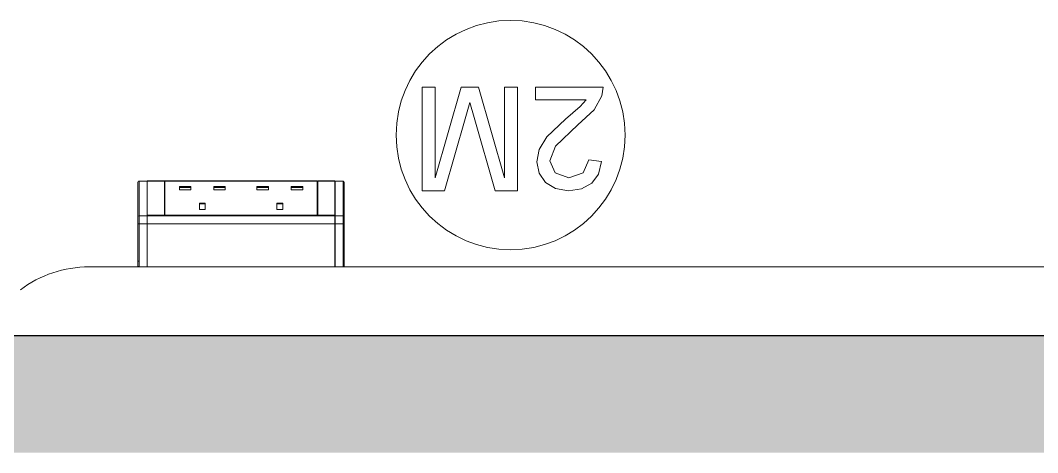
# Model space of a CAD drawing. Header units: millimetres. Extents: x 155927 to 317870, y -36033 to 97293.
# Drawn here: x 177747 to 178635, y 21006 to 21383 of the extents above; entities that cross this region are included whole.
import ezdxf

# ---------------------------------------------------------------- set-up
doc = ezdxf.new("R2010")
doc.units = ezdxf.units.MM
doc.header["$MEASUREMENT"] = 0
for name, color, linetype, lineweight in [('A-WALL-PATT', 7, 'CONTINUOUS', 9), ('I-FURN', 8, 'CONTINUOUS', 9), ('I-WALL', 7, 'CONTINUOUS', 9)]:
    doc.layers.add(name, color=color, linetype=linetype, lineweight=lineweight)

msp = doc.modelspace()

# ---------------------------------------------------------------- hatches: boundary and pattern name
at = {"layer": 'A-WALL-PATT'}
msp.add_hatch(color=256, dxfattribs=at).paths.add_polyline_path([(178998.83, 21005.61), (178998.83, 21107.61), (166470.83, 21107.61), (166470.83, 21005.61), (178727.98, 21005.61)], flags=0)

# ---------------------------------------------------------------- linework, layer by layer
at = {"layer": 'I-FURN'}
for p, q in [((178109.17, 21324.48), (178097.87, 21324.48)), ((178097.87, 21324.48), (178097.87, 21234.07)), ((178131.88, 21324.48), (178109.17, 21245.37)), ((178109.17, 21245.37), (178109.17, 21324.48)), ((178147.2, 21324.48), (178131.88, 21324.48)), ((178169.91, 21245.37), (178147.2, 21324.48)), ((178181.21, 21324.48), (178169.91, 21324.48)), ((178169.91, 21324.48), (178169.91, 21245.37)), ((178181.21, 21234.07), (178181.21, 21324.48)), ((178256.08, 21324.48), (178196.75, 21324.48)), ((178196.75, 21324.48), (178196.75, 21313.18)), ((178254.87, 21316.69), (178256.08, 21324.48)), ((178248.01, 21304.69), (178254.87, 21316.69)), ((178135.5, 21296.69), (178139.54, 21311.1)), ((178139.54, 21311.1), (178143.27, 21297.79)), ((178196.75, 21313.18), (178241.14, 21313.18)), ((178236.04, 21307.43), (178223.04, 21296.55)), ((178241.14, 21313.18), (178236.04, 21307.43)), ((178143.27, 21297.79), (178161.77, 21234.07)), ((178233.86, 21291.59), (178248.01, 21304.69)), ((178117.31, 21234.07), (178135.5, 21296.69)), ((178223.04, 21296.55), (178206.85, 21281.07)), ((178214.34, 21272.76), (178233.86, 21291.59)), ((178206.85, 21281.07), (178200.17, 21269.99)), ((178209.47, 21259.96), (178214.34, 21272.76)), ((178200.17, 21269.99), (178198.16, 21259.27)), ((178198.16, 21259.27), (178200.03, 21249.42)), ((178214.07, 21249.59), (178209.47, 21259.96)), ((178243.37, 21260.91), (178238.61, 21249.5)), ((178254.67, 21259.49), (178243.37, 21260.91)), ((178251.93, 21248.56), (178254.67, 21259.49)), ((178200.03, 21249.42), (178205.61, 21241.31)), ((178226.09, 21245.37), (178214.07, 21249.59)), ((178238.61, 21249.5), (178226.09, 21245.37)), ((178246.01, 21240.58), (178251.93, 21248.56)), ((177849.66, 21241.45), (177849.66, 21211.17)), ((177849.66, 21241.45), (177849.66, 21211.17)), ((177849.89, 21242.08), (177849.91, 21242.11)), ((177857.66, 21242.45), (177850.66, 21242.45)), ((177850.66, 21242.27), (177850.66, 21242.45)), ((177857.66, 21242.45), (177850.66, 21242.45)), ((177857.66, 21242.45), (177850.66, 21242.45)), ((177850.66, 21211.99), (177850.66, 21242.27)), ((177850.66, 21242.27), (177857.66, 21242.27)), ((177857.66, 21242.27), (177857.66, 21242.45)), ((177857.66, 21211.99), (177857.66, 21242.27)), ((177857.72, 21242.65), (177872.72, 21242.65)), ((177857.72, 21212.82), (177857.72, 21242.65)), ((178021.68, 21242.45), (177857.78, 21242.45)), ((177872.72, 21242.65), (177872.72, 21212.82)), ((177872.72, 21242.27), (177873.22, 21242.27)), ((177873.22, 21242.65), (178006.22, 21242.65)), ((177873.22, 21242.65), (177873.22, 21212.82)), ((177885.83, 21237.62), (177885.83, 21234.76)), ((177895.83, 21237.62), (177885.83, 21237.62)), ((177895.83, 21236.88), (177885.83, 21236.88)), ((177895.83, 21237.62), (177895.83, 21234.76)), ((177915.83, 21237.62), (177915.83, 21234.76)), ((177925.83, 21237.62), (177915.83, 21237.62)), ((177925.83, 21236.88), (177915.83, 21236.88)), ((177925.83, 21237.62), (177925.83, 21234.76)), ((177953.62, 21237.62), (177953.62, 21234.76)), ((177963.62, 21237.62), (177953.62, 21237.62)), ((177963.62, 21236.88), (177953.62, 21236.88)), ((177963.62, 21237.62), (177963.62, 21234.76)), ((177983.62, 21237.62), (177983.62, 21234.76)), ((177993.62, 21237.62), (177983.62, 21237.62)), ((177993.62, 21236.88), (177983.62, 21236.88)), ((177993.62, 21237.62), (177993.62, 21234.76)), ((178006.22, 21242.65), (178006.22, 21212.82)), ((178006.22, 21242.27), (178006.72, 21242.27)), ((178006.72, 21212.82), (178006.72, 21242.65)), ((178006.72, 21242.65), (178021.72, 21242.65)), ((178021.72, 21242.65), (178021.72, 21212.82)), ((178028.78, 21242.45), (178021.78, 21242.45)), ((178028.78, 21242.45), (178021.78, 21242.45)), ((178021.78, 21242.45), (178028.78, 21242.45)), ((178021.78, 21242.45), (178021.78, 21242.27)), ((178028.78, 21242.27), (178021.78, 21242.27)), ((178021.78, 21242.27), (178021.78, 21211.99)), ((178028.78, 21242.45), (178028.78, 21242.27)), ((178028.78, 21242.27), (178028.78, 21211.99)), ((178029.53, 21242.12), (178029.56, 21242.09)), ((178029.78, 21211.17), (178029.78, 21241.45)), ((178029.78, 21211.17), (178029.78, 21241.45)), ((178205.61, 21241.31), (178214.4, 21235.88)), ((178214.4, 21235.88), (178225.84, 21234.07)), ((178225.84, 21234.07), (178237.21, 21235.69)), ((178237.21, 21235.69), (178246.01, 21240.58)), ((177895.83, 21234.76), (177885.83, 21234.76)), ((177925.83, 21234.76), (177915.83, 21234.76)), ((177963.62, 21234.76), (177953.62, 21234.76)), ((177993.62, 21234.76), (177983.62, 21234.76)), ((178097.87, 21234.07), (178117.31, 21234.07)), ((178161.77, 21234.07), (178181.21, 21234.07)), ((177903.33, 21223.28), (177903.33, 21217.55)), ((177908.33, 21223.28), (177903.33, 21223.28)), ((177908.33, 21222.55), (177903.33, 21222.55)), ((177908.33, 21223.28), (177908.33, 21217.55)), ((177971.12, 21223.28), (177971.12, 21217.55)), ((177976.12, 21223.28), (177971.12, 21223.28)), ((177976.12, 21222.55), (177971.12, 21222.55)), ((177976.12, 21217.55), (177976.12, 21223.28)), ((177849.66, 21172.6), (177849.66, 21211.17)), ((177849.66, 21211.17), (177849.66, 21205.63)), ((177850.66, 21205.07), (177850.66, 21211.99)), ((177850.66, 21211.99), (177857.66, 21211.99)), ((177857.66, 21205.07), (177857.66, 21211.99)), ((177872.72, 21212.82), (177857.72, 21212.82)), ((177857.72, 21212.82), (177857.72, 21210.37)), ((177857.78, 21212.62), (177872.72, 21212.62)), ((177857.78, 21211.99), (177857.78, 21212.62)), ((177857.78, 21211.99), (177857.78, 21205.07)), ((178021.68, 21211.99), (177857.78, 21211.99)), ((178006.22, 21212.82), (177873.22, 21212.82)), ((177873.22, 21212.62), (178006.22, 21212.62)), ((177908.33, 21217.55), (177903.33, 21217.55)), ((177971.12, 21217.55), (177976.12, 21217.55)), ((178021.72, 21212.82), (178006.72, 21212.82)), ((178006.72, 21212.62), (178021.68, 21212.62)), ((178021.68, 21212.62), (178021.68, 21211.99)), ((178021.68, 21205.07), (178021.68, 21211.99)), ((178028.78, 21211.99), (178021.78, 21211.99)), ((178021.78, 21211.99), (178021.78, 21205.07)), ((178028.78, 21211.99), (178028.78, 21205.07)), ((178029.78, 21211.17), (178029.78, 21172.6)), ((178029.78, 21205.63), (178029.78, 21211.17)), ((177849.66, 21205.63), (177849.66, 21168.61)), ((177850.66, 21167.61), (177850.66, 21205.07)), ((177850.66, 21205.07), (177857.66, 21205.07)), ((177857.66, 21167.61), (177857.66, 21205.07)), ((177857.78, 21205.07), (177857.78, 21167.61)), ((178021.68, 21205.07), (177857.78, 21205.07)), ((178021.68, 21167.61), (178021.68, 21205.07)), ((178028.78, 21205.07), (178021.78, 21205.07)), ((178021.78, 21205.07), (178021.78, 21167.61)), ((178028.78, 21205.07), (178028.78, 21167.61)), ((178029.78, 21168.61), (178029.78, 21205.63)), ((177806.96, 21167.61), (177850.66, 21167.61)), ((177850.66, 21167.61), (177806.96, 21167.61)), ((177850.66, 21172.6), (177849.66, 21172.6)), ((177849.66, 21168.61), (177849.66, 21172.6)), ((177849.66, 21168.61), (177849.66, 21168.6)), ((177850.66, 21167.61), (177857.66, 21167.61)), ((177850.66, 21167.6), (177857.66, 21167.6)), ((178021.68, 21167.61), (177857.78, 21167.61)), ((177857.78, 21167.6), (178021.68, 21167.6)), ((178028.78, 21167.61), (178021.78, 21167.61)), ((178021.78, 21167.6), (178028.78, 21167.6)), ((178029.78, 21172.6), (178028.78, 21172.6)), ((178028.78, 21167.61), (178716.96, 21167.61)), ((178716.96, 21167.61), (178028.78, 21167.61)), ((178029.78, 21172.6), (178029.78, 21168.61))]:
    msp.add_line(p, q, dxfattribs=at)
at = {"layer": 'I-FURN', "flags": 128}
for points in [[(177850.16, 21242.31), (177850.19, 21242.33), (177850.23, 21242.35), (177850.26, 21242.37), (177850.3, 21242.38), (177850.34, 21242.39), (177850.38, 21242.41), (177850.41, 21242.42), (177850.45, 21242.43), (177850.49, 21242.43), (177850.53, 21242.44), (177850.57, 21242.44), (177850.61, 21242.45), (177850.65, 21242.45), (177850.66, 21242.45)], [(178028.78, 21242.45), (178028.82, 21242.45), (178028.86, 21242.45), (178028.9, 21242.44), (178028.94, 21242.44), (178028.98, 21242.43), (178029.02, 21242.42), (178029.06, 21242.41), (178029.1, 21242.4), (178029.14, 21242.38), (178029.17, 21242.37), (178029.21, 21242.35), (178029.25, 21242.34), (178029.28, 21242.32)], [(177849.66, 21211.17), (177849.66, 21211.08), (177849.66, 21210.98), (177849.66, 21210.87), (177849.66, 21210.76), (177849.66, 21210.65), (177849.66, 21210.53), (177849.66, 21210.41), (177849.66, 21210.28), (177849.66, 21210.15), (177849.66, 21210.02), (177849.66, 21209.88), (177849.66, 21209.74), (177849.66, 21209.6), (177849.66, 21209.45), (177849.66, 21209.3), (177849.66, 21209.15), (177849.66, 21209), (177849.66, 21208.84), (177849.66, 21208.69), (177849.66, 21208.53), (177849.66, 21208.37), (177849.66, 21208.21), (177849.66, 21208.05), (177849.66, 21207.89), (177849.66, 21207.73), (177849.66, 21207.57), (177849.66, 21207.41), (177849.66, 21207.26), (177849.66, 21207.1), (177849.66, 21206.94), (177849.66, 21206.79), (177849.66, 21206.63), (177849.66, 21206.48), (177849.66, 21206.33), (177849.66, 21206.19), (177849.66, 21206.05), (177849.66, 21205.91), (177849.66, 21205.77), (177849.66, 21205.63)], [(178029.78, 21205.63), (178029.78, 21205.77), (178029.78, 21205.91), (178029.78, 21206.05), (178029.78, 21206.19), (178029.78, 21206.34), (178029.78, 21206.48), (178029.78, 21206.63), (178029.78, 21206.79), (178029.78, 21206.94), (178029.78, 21207.1), (178029.78, 21207.26), (178029.78, 21207.41), (178029.78, 21207.57), (178029.78, 21207.73), (178029.78, 21207.89), (178029.78, 21208.05), (178029.78, 21208.21), (178029.78, 21208.37), (178029.78, 21208.53), (178029.78, 21208.69), (178029.78, 21208.84), (178029.78, 21209), (178029.78, 21209.15), (178029.78, 21209.3), (178029.78, 21209.45), (178029.78, 21209.6), (178029.78, 21209.74), (178029.78, 21209.88), (178029.78, 21210.02), (178029.78, 21210.15), (178029.78, 21210.28), (178029.78, 21210.41), (178029.78, 21210.53), (178029.78, 21210.65), (178029.78, 21210.76), (178029.78, 21210.87), (178029.78, 21210.98), (178029.78, 21211.08), (178029.78, 21211.17)], [(177849.66, 21205.63), (177849.66, 21202.85), (177849.66, 21200.15), (177849.66, 21197.54), (177849.66, 21195.02), (177849.66, 21192.59), (177849.66, 21190.26), (177849.66, 21188.03), (177849.66, 21185.91), (177849.66, 21183.89), (177849.66, 21181.99), (177849.66, 21180.2), (177849.66, 21178.53), (177849.66, 21176.98), (177849.66, 21175.55), (177849.66, 21174.25), (177849.66, 21173.08), (177849.66, 21172.03), (177849.66, 21171.12), (177849.66, 21170.34), (177849.66, 21169.69), (177849.66, 21169.18), (177849.66, 21168.8), (177849.66, 21168.61)], [(178029.78, 21168.61), (178029.78, 21168.89), (178029.78, 21169.3), (178029.78, 21169.85), (178029.78, 21170.53), (178029.78, 21171.35), (178029.78, 21172.3), (178029.78, 21173.38), (178029.78, 21174.59), (178029.78, 21175.92), (178029.78, 21177.38), (178029.78, 21178.96), (178029.78, 21180.67), (178029.78, 21182.49), (178029.78, 21184.42), (178029.78, 21186.46), (178029.78, 21188.62), (178029.78, 21190.87), (178029.78, 21193.23), (178029.78, 21195.68), (178029.78, 21198.23), (178029.78, 21200.87), (178029.78, 21203.59), (178029.78, 21205.63)], [(177849.66, 21168.6), (177849.66, 21168.61), (177849.66, 21168.62), (177849.66, 21168.63), (177849.66, 21168.65), (177849.66, 21168.68), (177849.66, 21168.72), (177849.66, 21168.76), (177849.66, 21168.81), (177849.66, 21168.86), (177849.66, 21168.92), (177849.66, 21168.98), (177849.66, 21169.05), (177849.66, 21169.13), (177849.66, 21169.21), (177849.66, 21169.3), (177849.66, 21169.39), (177849.66, 21169.49), (177849.66, 21169.6), (177849.66, 21169.7), (177849.66, 21169.82), (177849.66, 21169.93), (177849.66, 21170.05), (177849.66, 21170.18), (177849.66, 21170.31), (177849.66, 21170.44), (177849.66, 21170.58), (177849.66, 21170.72), (177849.66, 21170.86), (177849.66, 21171), (177849.66, 21171.15), (177849.66, 21171.3), (177849.66, 21171.46), (177849.66, 21171.61), (177849.66, 21171.77), (177849.66, 21171.92), (177849.66, 21172.08), (177849.66, 21172.24), (177849.66, 21172.4), (177849.66, 21172.56), (177849.66, 21172.6)], [(177850.66, 21167.6), (177850.62, 21167.6), (177850.58, 21167.61), (177850.54, 21167.61), (177850.5, 21167.62), (177850.46, 21167.62), (177850.42, 21167.63), (177850.39, 21167.64), (177850.35, 21167.65), (177850.31, 21167.67), (177850.27, 21167.68), (177850.24, 21167.7), (177850.2, 21167.72), (177850.17, 21167.73), (177850.13, 21167.76), (177850.1, 21167.78), (177850.07, 21167.8), (177850.03, 21167.82), (177850, 21167.85), (177849.97, 21167.88), (177849.95, 21167.91), (177849.92, 21167.93), (177849.89, 21167.97), (177849.87, 21168), (177849.84, 21168.03), (177849.82, 21168.06), (177849.8, 21168.1), (177849.78, 21168.13), (177849.76, 21168.17), (177849.75, 21168.2), (177849.73, 21168.24), (177849.72, 21168.28), (177849.7, 21168.32), (177849.69, 21168.35), (177849.68, 21168.39), (177849.68, 21168.43), (177849.67, 21168.47), (177849.67, 21168.51), (177849.66, 21168.55), (177849.66, 21168.59), (177849.66, 21168.6)], [(178029.78, 21168.6), (178029.78, 21168.56), (178029.78, 21168.52), (178029.78, 21168.48), (178029.77, 21168.44), (178029.76, 21168.4), (178029.76, 21168.36), (178029.75, 21168.33), (178029.73, 21168.29), (178029.72, 21168.25), (178029.71, 21168.21), (178029.69, 21168.18), (178029.67, 21168.14), (178029.65, 21168.11), (178029.63, 21168.07), (178029.61, 21168.04), (178029.59, 21168.01), (178029.56, 21167.97), (178029.54, 21167.94), (178029.51, 21167.91), (178029.48, 21167.88), (178029.45, 21167.86), (178029.42, 21167.83), (178029.39, 21167.81), (178029.36, 21167.78), (178029.32, 21167.76), (178029.29, 21167.74), (178029.26, 21167.72), (178029.22, 21167.7), (178029.18, 21167.69), (178029.15, 21167.67), (178029.11, 21167.66), (178029.07, 21167.64), (178029.03, 21167.63), (178028.99, 21167.62), (178028.95, 21167.62), (178028.91, 21167.61), (178028.88, 21167.61), (178028.84, 21167.6), (178028.8, 21167.6), (178028.78, 21167.6)], [(178029.78, 21172.6), (178029.78, 21172.44), (178029.78, 21172.28), (178029.78, 21172.12), (178029.78, 21171.97), (178029.78, 21171.81), (178029.78, 21171.65), (178029.78, 21171.5), (178029.78, 21171.34), (178029.78, 21171.19), (178029.78, 21171.04), (178029.78, 21170.9), (178029.78, 21170.76), (178029.78, 21170.61), (178029.78, 21170.48), (178029.78, 21170.34), (178029.78, 21170.21), (178029.78, 21170.09), (178029.78, 21169.96), (178029.78, 21169.85), (178029.78, 21169.73), (178029.78, 21169.62), (178029.78, 21169.52), (178029.78, 21169.42), (178029.78, 21169.33), (178029.78, 21169.24), (178029.78, 21169.15), (178029.78, 21169.07), (178029.78, 21169), (178029.78, 21168.94), (178029.78, 21168.87), (178029.78, 21168.82), (178029.78, 21168.77), (178029.78, 21168.73), (178029.78, 21168.69), (178029.78, 21168.66), (178029.78, 21168.64), (178029.78, 21168.62), (178029.78, 21168.61), (178029.78, 21168.6)], [(178029.78, 21168.6), (178029.78, 21168.61), (178029.78, 21168.61)]]:
    msp.add_lwpolyline(points, dxfattribs=at)
at = {"layer": 'I-FURN'}
for centre, start, end in [((178175.14, 21282.6), 0, 180), ((178175.14, 21282.6), 180, 0), ((177806.96, 21067.61), 90, 126.8699), ((177806.96, 21067.61), 90, 126.8699)]:
    msp.add_arc(centre, 100, start, end, dxfattribs=at)
for centre, major_axis, ratio, start_param, end_param in [((177850.66, 21241.45), (-1, 0), 0.819152, 4.712389, 6.283185), ((178028.78, 21241.45), (1, 0), 0.819152, 0, 1.570796), ((177850.66, 21211.17), (-1, 0), 0.819152, 4.712389, 6.283185), ((178028.78, 21211.17), (-1, 0), 0.819152, 3.141593, 4.712389), ((177850.66, 21205.63), (-1, 0), 0.56467, 0, 1.570796), ((178028.78, 21205.63), (-1, 0), 0.56467, 1.570796, 3.141593), ((177850.66, 21168.61), (-1, 0), 0.998113, 0, 1.570796), ((178028.78, 21168.61), (-1, 0), 0.998113, 1.570796, 3.141593)]:
    msp.add_ellipse(centre, major_axis=major_axis, ratio=ratio, start_param=start_param, end_param=end_param, dxfattribs=at)
at = {"layer": 'I-WALL', "lineweight": 30}
msp.add_line((178998.83, 21107.61), (172785.83, 21107.61), dxfattribs=at)

doc.saveas('drawing.dxf')
